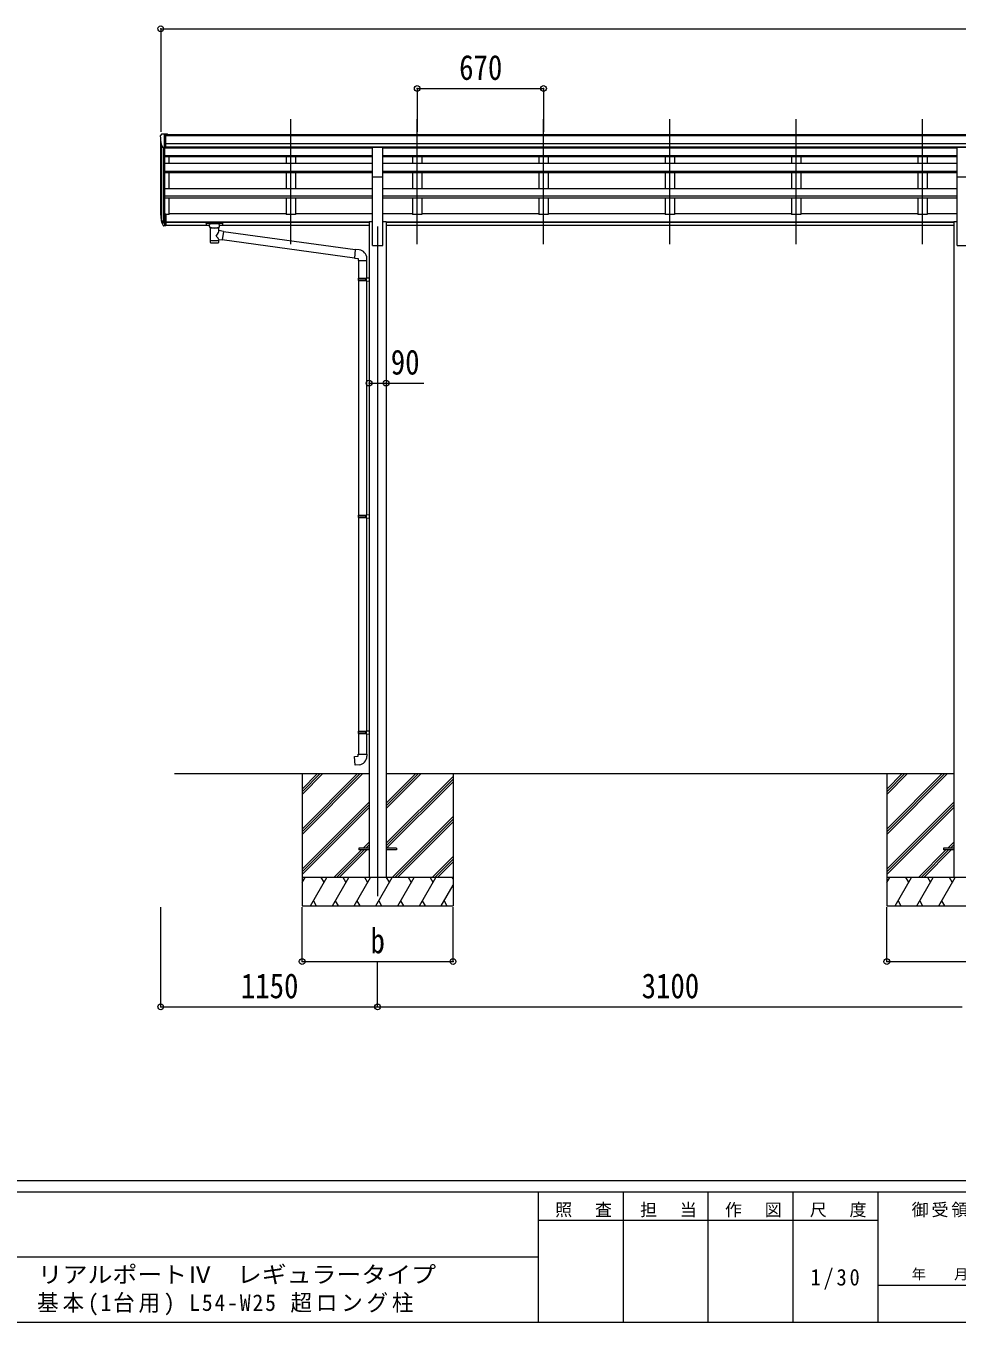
# Model space of a CAD drawing. Units: millimetres at full size, sheet at 1:30. Extents: x -8385 to 8479, y -5853 to 5787.
# Drawn here: x 31 to 4969, y -5853 to 1018 of the extents above; entities that cross this region are included whole.
import ezdxf
from ezdxf.enums import TextEntityAlignment as Align

# ---------------------------------------------------------------- set-up
doc = ezdxf.new("R2010")
doc.units = ezdxf.units.MM
doc.header["$LTSCALE"] = 30
doc.header["$PDMODE"] = 32
doc.header["$PDSIZE"] = 30
for name, color, linetype, lineweight in [('0-0_0', 7, 'Continuous', 9), ('0-1_本体', 4, 'Continuous', 9), ('0-2_部品', 7, 'Continuous', 9), ('0-8_PARTS2', 2, 'Continuous', 9), ('0-A_寸法', 6, 'Continuous', 9), ('F-0_240', 7, 'Continuous', 9)]:
    doc.layers.add(name, color=color, linetype=linetype, lineweight=lineweight)
doc.styles.add('ＭＳ ゴシック', font='')
doc.styles.get('ＭＳ ゴシック').set_extended_font_data('MS Gothic')

msp = doc.modelspace()

# ---------------------------------------------------------------- linework, layer by layer
at = {"layer": '0-0_0'}
for p, q in [((819.81, -2945.47), (1850.61, -2945.47)), ((1495.81, -2945.47), (1495.81, -3645.47)), ((1495.81, -3239.65), (1789.99, -2945.47)), ((1495.81, -3253.79), (1804.13, -2945.47)), ((1495.81, -3267.93), (1818.27, -2945.47)), ((1495.81, -3055.8), (1606.14, -2945.47)), ((1495.81, -3041.66), (1592, -2945.47)), ((1495.81, -3027.52), (1577.85, -2945.47)), ((1941.01, -3131.1), (2126.64, -2945.47)), ((1941.01, -3116.96), (2112.5, -2945.47)), ((1941.01, -3102.82), (2098.35, -2945.47)), ((1941.01, -2945.47), (4950.61, -2945.47)), ((2295.81, -2945.47), (2295.81, -3645.47)), ((4595.81, -2945.47), (4595.81, -3645.47)), ((4595.81, -3239.65), (4889.99, -2945.47)), ((4595.81, -3253.79), (4904.13, -2945.47)), ((4595.81, -3267.93), (4918.27, -2945.47)), ((4595.81, -3055.8), (4706.14, -2945.47)), ((4595.81, -3041.66), (4692, -2945.47)), ((4595.81, -3027.52), (4677.85, -2945.47)), ((1941.01, -3314.95), (2295.81, -2960.15)), ((1941.01, -3329.09), (2295.81, -2974.29)), ((1943.27, -3340.97), (2295.81, -2988.44)), ((1495.81, -3451.78), (1850.61, -3096.98)), ((1495.81, -3465.92), (1850.61, -3111.13)), ((1495.81, -3480.07), (1850.61, -3125.27)), ((4595.81, -3451.78), (4950.61, -3096.98)), ((4595.81, -3465.92), (4950.61, -3111.13)), ((4595.81, -3480.07), (4950.61, -3125.27)), ((1972.62, -3495.47), (2295.81, -3172.28)), ((1986.76, -3495.47), (2295.81, -3186.43)), ((2000.9, -3495.47), (2295.81, -3200.57)), ((1664.25, -3495.47), (1809.75, -3349.97)), ((1678.39, -3495.47), (1823.89, -3349.97)), ((1692.53, -3495.47), (1838.03, -3349.97)), ((1818.75, -3340.97), (1850.61, -3309.11)), ((1832.89, -3340.97), (1850.61, -3323.26)), ((1847.03, -3340.97), (1850.61, -3337.4)), ((4764.25, -3495.47), (4909.75, -3349.97)), ((4778.39, -3495.47), (4923.89, -3349.97)), ((4792.53, -3495.47), (4938.03, -3349.97)), ((4918.75, -3340.97), (4950.61, -3309.11)), ((4932.89, -3340.97), (4950.61, -3323.26)), ((4947.03, -3340.97), (4950.61, -3337.4)), ((2184.75, -3495.47), (2295.81, -3384.41)), ((2198.89, -3495.47), (2295.81, -3398.56)), ((2213.03, -3495.47), (2295.81, -3412.7)), ((2295.81, -3495.47), (1495.81, -3495.47)), ((1495.81, -3522.98), (1511.69, -3495.47)), ((1540.55, -3645.47), (1627.16, -3495.47)), ((1612.16, -3521.45), (1597.16, -3495.47)), ((1656.02, -3645.47), (1742.63, -3495.47)), ((1727.63, -3521.45), (1712.62, -3495.47)), ((1771.49, -3645.47), (1858.1, -3495.47)), ((1843.1, -3521.45), (1828.09, -3495.47)), ((1886.96, -3645.47), (1973.57, -3495.47)), ((1958.57, -3521.45), (1943.56, -3495.47)), ((2002.43, -3645.47), (2089.04, -3495.47)), ((2074.04, -3521.45), (2059.04, -3495.47)), ((2117.9, -3645.47), (2204.51, -3495.47)), ((2174.51, -3495.47), (2189.51, -3521.45)), ((2289.98, -3495.47), (2295.81, -3505.57)), ((5395.81, -3495.47), (4595.81, -3495.47)), ((4595.81, -3522.98), (4611.69, -3495.47)), ((4640.55, -3645.47), (4727.16, -3495.47)), ((4712.16, -3521.45), (4697.16, -3495.47)), ((4756.02, -3645.47), (4842.63, -3495.47)), ((4827.63, -3521.45), (4812.62, -3495.47)), ((4871.49, -3645.47), (4958.1, -3495.47)), ((4943.1, -3521.45), (4928.09, -3495.47)), ((2233.37, -3645.47), (2295.81, -3537.33)), ((1555.55, -3619.49), (1570.55, -3645.47)), ((1671.02, -3619.49), (1686.02, -3645.47)), ((1786.49, -3619.49), (1801.49, -3645.47)), ((1901.96, -3619.49), (1916.96, -3645.47)), ((2017.43, -3619.49), (2032.43, -3645.47)), ((2132.9, -3619.49), (2147.9, -3645.47)), ((2248.37, -3619.49), (2263.37, -3645.47)), ((4655.55, -3619.49), (4670.55, -3645.47)), ((4771.02, -3619.49), (4786.02, -3645.47)), ((4886.49, -3619.49), (4901.49, -3645.47)), ((1495.81, -3645.47), (2295.81, -3645.47)), ((4595.81, -3645.47), (5395.81, -3645.47))]:
    msp.add_line(p, q, dxfattribs=at)
at = {"layer": '0-1_本体'}
for p, q in [((772.31, 443.08), (6119.31, 443.08)), ((772.31, 437.73), (6119.31, 437.73)), ((745.81, 17.35), (745.81, 406.33)), ((750.09, 387.53), (750.09, -5.23)), ((759.81, 372.17), (759.81, -23.23)), ((765.81, 371.7), (765.81, 21.2)), ((765.81, 371.15), (1868.31, 371.15)), ((772.31, 394.2), (6119.31, 394.2)), ((772.31, 376.53), (6119.31, 376.53)), ((772.31, 374.16), (1868.31, 374.16)), ((790.81, 371.15), (790.81, 374.16)), ((1410.81, 374.07), (1410.81, 371.77)), ((1460.81, 374.07), (1460.81, 371.77)), ((1923.31, 374.16), (4968.31, 374.16)), ((1923.31, 371.15), (4968.31, 371.15)), ((2080.81, 374.07), (2080.81, 371.77)), ((2130.81, 374.07), (2130.81, 371.77)), ((2750.81, 374.07), (2750.81, 371.24)), ((2800.81, 374.07), (2800.81, 371.24)), ((3420.81, 374.16), (3420.81, 371.15)), ((3470.81, 374.16), (3470.81, 371.15)), ((4090.81, 374.16), (4090.81, 371.15)), ((4140.81, 374.16), (4140.81, 371.15)), ((4760.81, 374.16), (4760.81, 371.15)), ((4810.81, 374.16), (4810.81, 371.15)), ((1868.31, 329), (765.81, 329)), ((1868.31, 327.61), (765.81, 327.61)), ((1868.31, 323.83), (765.81, 323.83)), ((1868.31, 287.76), (765.81, 287.76)), ((790.81, 287.76), (790.81, 323.83)), ((1410.81, 323.83), (1410.81, 287.76)), ((1460.81, 323.83), (1460.81, 287.76)), ((4968.31, 329), (1923.31, 329)), ((4968.31, 327.61), (1923.31, 327.61)), ((4968.31, 323.83), (1923.31, 323.83)), ((4968.31, 287.76), (1923.31, 287.76)), ((2080.81, 323.83), (2080.81, 287.76)), ((2130.81, 323.83), (2130.81, 287.76)), ((2750.81, 323.83), (2750.81, 287.76)), ((2800.81, 323.83), (2800.81, 287.76)), ((3420.81, 323.83), (3420.81, 287.76)), ((3470.81, 323.83), (3470.81, 287.76)), ((4090.81, 323.83), (4090.81, 287.76)), ((4140.81, 323.83), (4140.81, 287.76)), ((4760.81, 323.83), (4760.81, 287.76)), ((4810.81, 323.83), (4810.81, 287.76)), ((1868.31, 247.02), (765.81, 247.02)), ((1868.31, 245.54), (765.81, 245.54)), ((1868.31, 238.75), (765.81, 238.75)), ((790.81, 155.39), (790.81, 238.75)), ((1410.81, 238.75), (1410.81, 155.69)), ((1460.81, 238.75), (1460.81, 155.69)), ((1868.31, -145.49), (1868.31, 242.74)), ((4968.31, 247.02), (1923.31, 247.02)), ((4968.31, 245.54), (1923.31, 245.54)), ((1923.31, -145.49), (1923.31, 242.74)), ((4968.31, 238.75), (1923.31, 238.75)), ((2080.81, 238.75), (2080.81, 155.69)), ((2130.81, 238.75), (2130.81, 155.69)), ((2750.81, 238.75), (2750.81, 155.69)), ((2800.81, 238.75), (2800.81, 155.69)), ((3420.81, 238.75), (3420.81, 155.39)), ((3470.81, 238.75), (3470.81, 155.39)), ((4090.81, 238.75), (4090.81, 155.39)), ((4140.81, 238.75), (4140.81, 155.39)), ((4760.81, 238.75), (4760.81, 155.39)), ((4810.81, 238.75), (4810.81, 155.39)), ((4968.31, -145.49), (4968.31, 242.74)), ((765.81, 155.39), (1868.31, 155.39)), ((1923.31, 155.39), (4968.31, 155.39)), ((1868.31, 116.18), (765.81, 116.18)), ((1868.31, 114.71), (765.81, 114.71)), ((1868.31, 105.04), (765.81, 105.04)), ((790.81, 18.98), (790.81, 105.04)), ((1410.81, 105.22), (1410.81, 18.98)), ((1460.81, 105.22), (1460.81, 18.98)), ((4968.31, 116.18), (1923.31, 116.18)), ((4968.31, 114.71), (1923.31, 114.71)), ((4968.31, 105.04), (1923.31, 105.04)), ((2080.81, 105.22), (2080.81, 18.98)), ((2130.81, 105.22), (2130.81, 18.98)), ((2750.81, 105.22), (2750.81, 18.98)), ((2800.81, 105.22), (2800.81, 18.98)), ((3420.81, 105.22), (3420.81, 18.98)), ((3470.81, 105.22), (3470.81, 18.98)), ((4090.81, 105.22), (4090.81, 18.98)), ((4140.81, 105.22), (4140.81, 18.98)), ((4760.81, 105.22), (4760.81, 18.98)), ((4810.81, 105.22), (4810.81, 18.98)), ((790.81, 19), (772.31, 19)), ((790.81, 23.79), (1410.81, 23.8)), ((1460.81, 19), (1410.81, 19)), ((1460.81, 23.8), (1868.31, 23.8)), ((1923.31, 23.8), (2080.81, 23.8)), ((2130.81, 19), (2080.81, 19)), ((2130.81, 23.8), (2750.81, 23.8)), ((2800.81, 19), (2750.81, 19)), ((2800.81, 23.8), (3420.81, 23.8)), ((3470.81, 19), (3420.81, 19)), ((3470.81, 23.8), (4090.81, 23.8)), ((4140.81, 19), (4090.81, 19)), ((4140.81, 23.8), (4760.81, 23.8)), ((4810.81, 19), (4760.81, 19)), ((4810.81, 23.8), (4968.31, 23.8)), ((772.31, -20.51), (1850.61, -20.51)), ((772.31, -21.89), (1850.61, -21.89)), ((772.31, -39.07), (1003.81, -39.07)), ((1057.81, -39.07), (1850.61, -39.07)), ((1850.61, -19.11), (1868.31, -19.11)), ((1850.61, -19.11), (1850.61, -3495.47)), ((1923.31, -19.11), (1941.01, -19.11)), ((1941.01, -19.11), (1941.01, -3495.49)), ((1941.01, -20.51), (4950.61, -20.51)), ((1941.01, -21.89), (4950.61, -21.89)), ((1941.01, -39.07), (4950.61, -39.07)), ((4950.61, -19.11), (4968.31, -19.11)), ((4950.61, -19.11), (4950.61, -3495.49)), ((1868.31, -145.49), (1923.31, -145.49)), ((4968.31, -145.49), (5023.31, -145.49))]:
    msp.add_line(p, q, dxfattribs=at)
at = {"layer": '0-2_部品'}
for p, q in [((743.81, 435.76), (743.81, 435.13)), ((750.72, 444.56), (746.65, 438.76)), ((753.81, 445.13), (751.48, 444.99)), ((753.81, 445.13), (772.31, 445.13)), ((765.81, 372.15), (765.81, 445.13)), ((772.31, 445.13), (782.31, 445.04)), ((772.31, 373.15), (772.31, 445.13)), ((782.31, 443.53), (782.31, 445.04)), ((758.18, 373.96), (748.91, 390.03)), ((765.81, 372.15), (760.6, 372.47)), ((772.31, 373.15), (765.81, 373.15)), ((1868.31, 375.26), (1923.31, 375.26)), ((1868.31, 218.31), (1868.31, 375.26)), ((1923.31, 218.31), (1923.31, 375.26)), ((4968.31, 375.26), (5023.31, 375.26)), ((4968.31, 218.31), (4968.31, 375.26)), ((1868.31, 218.31), (1923.31, 218.31)), ((4968.31, 218.31), (5023.31, 218.31)), ((765.81, 19.82), (765.81, -42.06)), ((772.31, 19.82), (765.81, 19.82)), ((772.31, 19.82), (772.31, -41.24)), ((748.2, -6.22), (758.36, -25.39)), ((759.37, -24.14), (749.62, -5.72)), ((750.79, -23.07), (758.36, -40.56)), ((765.81, -24.89), (760.67, -24.89)), ((765.81, -26.89), (760.96, -26.89)), ((765.81, -42.06), (760.96, -42.06)), ((772.31, -18.49), (765.81, -18.49)), ((772.31, -23.89), (765.81, -23.89)), ((772.31, -41.24), (765.81, -41.24)), ((987.31, -26.95), (987.31, -37.71)), ((987.31, -27.14), (987.31, -28.68)), ((989.31, -26.29), (1072.31, -26.29)), ((989.31, -28.47), (1072.31, -28.47)), ((989.31, -38.38), (1003.81, -38.38)), ((1003.81, -45.18), (1003.81, -34.91)), ((1007.91, -49.68), (1007.89, -129.98)), ((1053.71, -67.26), (1053.71, -49.67)), ((1078.93, -71.16), (1053.71, -67.25)), ((1057.81, -45.18), (1057.81, -34.91)), ((1057.81, -38.38), (1072.31, -38.38)), ((1074.31, -26.95), (1074.31, -37.71)), ((1053.72, -129.98), (1053.71, -113.35)), ((1053.71, -113.6), (1071.91, -116.42)), ((1078.93, -71.16), (1071.91, -116.42)), ((1772.88, -213.79), (1071.91, -116.42)), ((1078.93, -71.16), (1776.89, -167.96)), ((1797.73, -169.78), (1776.89, -167.96)), ((1792.81, -225.53), (1838.81, -225.53)), ((1794.81, -225.53), (1794.81, -319.53)), ((1836.81, -225.53), (1836.81, -316.97)), ((1838.81, -225.53), (1838.81, -214.61)), ((1792.81, -321.53), (1793.81, -319.53)), ((1792.81, -321.53), (1836.81, -321.53)), ((1792.81, -321.53), (1792.81, -329.53)), ((1792.81, -329.53), (1836.81, -329.53)), ((1792.81, -329.53), (1793.81, -331.53)), ((1793.81, -319.53), (1836.81, -319.53)), ((1793.81, -331.53), (1836.81, -331.53)), ((1794.81, -331.53), (1794.81, -1575.72)), ((1832.33, -321.53), (1831.9, -319.53)), ((1834.81, -317.03), (1850.81, -316.56)), ((1834.81, -319.03), (1834.81, -317.03)), ((1834.81, -319.03), (1836.81, -319.03)), ((1834.81, -334.03), (1834.81, -332.03)), ((1834.81, -334.03), (1850.81, -334.5)), ((1836.81, -334.09), (1836.81, -1573.16)), ((1850.81, -316.56), (1850.81, -334.5)), ((1792.81, -1577.72), (1793.81, -1575.72)), ((1792.81, -1577.72), (1836.81, -1577.72)), ((1792.81, -1577.72), (1792.81, -1585.72)), ((1793.81, -1575.72), (1836.81, -1575.72)), ((1832.33, -1577.72), (1831.9, -1575.72)), ((1834.81, -1573.22), (1850.81, -1572.75)), ((1834.81, -1575.22), (1834.81, -1573.22)), ((1834.81, -1575.22), (1836.81, -1575.22)), ((1850.81, -1572.75), (1850.81, -1590.69)), ((1792.81, -1585.72), (1836.81, -1585.72)), ((1792.81, -1585.72), (1793.81, -1587.72)), ((1793.81, -1587.72), (1836.81, -1587.72)), ((1794.81, -1587.72), (1794.81, -2720.88)), ((1834.81, -1590.22), (1834.81, -1588.22)), ((1834.81, -1590.22), (1850.81, -1590.69)), ((1836.81, -1590.28), (1836.81, -2718.32)), ((1792.81, -2722.88), (1793.81, -2720.88)), ((1792.81, -2722.88), (1836.81, -2722.88)), ((1792.81, -2722.88), (1792.81, -2730.88)), ((1792.81, -2730.88), (1836.81, -2730.88)), ((1792.81, -2730.88), (1793.81, -2732.88)), ((1793.81, -2720.88), (1836.81, -2720.88)), ((1793.81, -2732.88), (1836.81, -2732.88)), ((1794.81, -2732.88), (1794.81, -2842.88)), ((1832.33, -2722.88), (1831.9, -2720.88)), ((1834.81, -2718.38), (1850.81, -2717.91)), ((1834.81, -2720.38), (1834.81, -2718.38)), ((1834.81, -2720.38), (1836.81, -2720.38)), ((1834.81, -2735.38), (1834.81, -2733.38)), ((1834.81, -2735.38), (1850.81, -2735.85)), ((1836.81, -2735.44), (1836.81, -2842.88)), ((1850.81, -2717.91), (1850.81, -2735.85)), ((1792.81, -2842.88), (1838.81, -2842.88)), ((1792.81, -2852.88), (1792.81, -2842.88)), ((1838.81, -2842.88), (1838.81, -2853.79))]:
    msp.add_line(p, q, dxfattribs=at)
at = {"layer": '0-2_部品', "color": 4}
for p, q in [((1796.01, -3340.97), (1796.01, -3349.97)), ((1850.81, -3340.97), (1796.01, -3340.97)), ((1850.81, -3349.97), (1796.01, -3349.97)), ((1995.61, -3340.97), (1940.81, -3340.97)), ((4896.21, -3340.97), (4896.21, -3349.97)), ((4951.01, -3340.97), (4896.21, -3340.97)), ((4951.01, -3349.97), (4896.21, -3349.97))]:
    msp.add_line(p, q, dxfattribs=at)
at = {"layer": '0-2_部品'}
for points in [[(987.31, -26.95), (987.35, -26.76), (987.43, -26.62), (987.53, -26.53), (987.63, -26.47), (987.75, -26.42), (988.04, -26.36), (988.53, -26.31), (989.07, -26.29), (989.31, -26.29)], [(987.31, -37.71), (987.35, -37.91), (987.43, -38.04), (987.53, -38.14), (987.63, -38.2), (987.75, -38.24), (988.04, -38.31), (988.53, -38.35), (989.07, -38.37), (989.31, -38.38)], [(1003.85, -45.13), (1003.82, -45.48), (1004.07, -46.44), (1004.59, -47.32), (1005.39, -48.16), (1006.51, -48.96), (1007.91, -49.68)], [(1053.71, -49.67), (1053.94, -49.58), (1055.3, -48.84), (1056.41, -48), (1057.17, -47.13), (1057.63, -46.23), (1057.8, -45.34)], [(1072.31, -26.29), (1072.66, -26.29), (1073.19, -26.32), (1073.64, -26.37), (1073.94, -26.45), (1074.11, -26.54), (1074.23, -26.68), (1074.3, -26.86), (1074.31, -26.95)], [(1072.31, -38.38), (1072.66, -38.37), (1073.19, -38.35), (1073.64, -38.3), (1073.94, -38.22), (1074.11, -38.12), (1074.23, -37.98), (1074.3, -37.8), (1074.31, -37.71)], [(1776.89, -167.96), (1772.88, -213.79), (1792.81, -215.53), (1792.81, -225.53)], [(1832.33, -321.53), (1832.33, -329.53), (1831.9, -331.53)], [(1834.81, -332.03), (1836.81, -332.03), (1836.81, -319.03)], [(1832.33, -1577.72), (1832.33, -1585.72), (1831.9, -1587.72)], [(1834.81, -1588.22), (1836.81, -1588.22), (1836.81, -1575.22)], [(1832.33, -2722.88), (1832.33, -2730.88), (1831.9, -2732.88)], [(1834.81, -2733.38), (1836.81, -2733.38), (1836.81, -2720.38)], [(1797.73, -2898.62), (1776.89, -2900.45), (1772.88, -2854.62), (1792.81, -2852.88)]]:
    msp.add_lwpolyline(points, dxfattribs=at)
at = {"layer": '0-2_部品', "color": 4}
msp.add_lwpolyline([(1995.61, -3340.97), (1995.61, -3349.97), (1940.81, -3349.97)], dxfattribs=at)
at = {"layer": '0-2_部品'}
for centre, radius, start, end in [((746.81, 435.76), 3, 93, 180), ((945.81, 435.13), 202, 180, 192.90261), ((751.54, 443.99), 1, 93.5, 145), ((760.78, 375.46), 3, 210, 266.5), ((834.47, 15.95), 89.07, 174.49576, 194.41188), ((833.76, 20.23), 88.05, 177.22392, 197.21071), ((879.03, 13.01), 133.22, 183.27987, 195.71302), ((760.96, -23.89), 3, 210, 270), ((760.96, -39.06), 3, 210, 270), ((760.67, -23.39), 1.5, 210, 270), ((1793.81, -214.61), 45, 0, 85), ((1793.81, -2853.79), 45, 275, 0)]:
    msp.add_arc(centre, radius, start, end, dxfattribs=at)
for centre, major_axis, ratio, start_param, end_param in [((989.31, -28.68), (2, 0), 0.109601, 1.5707963, 3.1415927), ((1030.81, -34.91), (27, 0), 0.122176, 6.2831853, 9.424778), ((1030.82, -50.14), (-22.91, 0.42), 0.072511, 0.0008029, 1.5715993), ((1030.82, -51.76), (-22.91, 0.42), 0.072511, 0.0008029, 1.5715993), ((1030.8, -50.14), (22.92, 0.42), 0.07247, 4.71158, 6.2823764), ((1030.8, -51.76), (22.92, 0.42), 0.07247, 4.71158, 6.2823764), ((1030.81, -93.8), (-22.81, -26.62), 0.234429, 1.6855472, 3.1268519), ((1041.81, -45.18), (16, 0), 0.361356, 6.2636979, 6.2831853), ((1072.31, -28.68), (2, 0), 0.109601, 0, 1.5707963), ((1030.81, -129.98), (22.92, 0), 0.101955, 3.1415499, 6.2833984), ((1030.81, -117.53), (22.91, 0), 0.122865, 3.1415927, 6.2831853), ((1033.36, -91.15), (20.32, -22.25), 0.045535, 0.0389954, 1.3075346)]:
    msp.add_ellipse(centre, major_axis=major_axis, ratio=ratio, start_param=start_param, end_param=end_param, dxfattribs=at)
at = {"layer": '0-8_PARTS2'}
for p, q in [((1435.81, -139.27), (1435.81, 523.26)), ((2105.81, -139.27), (2105.81, 523.26)), ((2775.81, -139.27), (2775.81, 523.26)), ((3445.81, -139.27), (3445.81, 523.26)), ((4115.81, -139.27), (4115.81, 523.26)), ((4785.81, -139.27), (4785.81, 523.26)), ((1895.81, -45.47), (1895.81, -3595.47))]:
    msp.add_line(p, q, dxfattribs=at)
at = {"layer": '0-A_寸法'}
for p, q in [((745.81, 1002.89), (745.81, 457.26)), ((745.81, 1002.89), (6145.81, 1002.89)), ((2105.81, 686.27), (2105.81, 457.26)), ((2105.81, 686.27), (2775.81, 686.27)), ((2775.81, 686.27), (2775.81, 457.26)), ((1850.81, -875.65), (1940.81, -875.65)), ((1940.81, -875.65), (2140.81, -875.65)), ((745.81, -4181.84), (745.81, -3652.89)), ((1495.81, -3941.86), (1495.81, -3652.89)), ((2295.81, -3941.86), (2295.81, -3652.89)), ((4595.81, -3941.86), (4595.81, -3652.89)), ((1495.81, -3941.86), (2295.81, -3941.86)), ((1895.81, -4181.84), (1895.81, -3941.86)), ((4595.81, -3941.86), (5395.81, -3941.86)), ((745.81, -4181.84), (1895.81, -4181.84)), ((1895.81, -4181.84), (4995.81, -4181.84))]:
    msp.add_line(p, q, dxfattribs=at)
for p in [(745.81, 1002.89), (2105.81, 686.27), (2775.81, 686.27), (1850.81, -875.65), (1940.81, -875.65), (1495.81, -3941.86), (2295.81, -3941.86), (4595.81, -3941.86), (745.81, -4181.84), (1895.81, -4181.84)]:
    msp.add_point(p, dxfattribs=at)
at = {"layer": 'F-0_240', "color": 5}
for p, q in [((-8385.45, -5102.66), (8054.55, -5102.66)), ((-8385.45, -5162.66), (5387.79, -5162.66)), ((2747.79, -5162.66), (2747.79, -5852.66)), ((3197.79, -5162.66), (3197.79, -5852.66)), ((3647.79, -5162.66), (3647.79, -5852.66)), ((4097.79, -5162.66), (4097.79, -5852.66)), ((4547.79, -5162.66), (4547.79, -5852.66)), ((2747.79, -5312.66), (4547.79, -5312.66)), ((-3402.21, -5507.66), (2747.79, -5507.66)), ((4547.79, -5657.66), (5387.79, -5657.66)), ((-8385.45, -5852.66), (8054.55, -5852.66))]:
    msp.add_line(p, q, dxfattribs=at)

# ---------------------------------------------------------------- texts
at = {"layer": '0-A_寸法', "color": 7, "style": 'ＭＳ ゴシック', "width": 0.85}
for s, p in [('670', (2328.31, 692.27)), ('90', (1965.81, -869.65)), ('b', (1858.31, -3936.86)), ('1150', (1170.81, -4175.84)), ('3100', (3295.81, -4175.84))]:
    msp.add_text(s, height=132, dxfattribs=at).set_placement(p, align=Align.BOTTOM_LEFT)
at = {"layer": 'F-0_240', "style": 'ＭＳ ゴシック', "width": 1.1}
msp.add_text('リアルポートⅣ\u3000レギュラータイプ', height=87.98, dxfattribs=at).set_placement((93.72, -5671.05), align=Align.BOTTOM_LEFT)
at = {"layer": 'F-0_240', "style": 'ＭＳ ゴシック'}
msp.add_text('年\u3000\u3000月\u3000\u3000日', height=54.99, dxfattribs=at).set_placement((4727.79, -5642.66), align=Align.BOTTOM_LEFT)
at = {"layer": 'F-0_240', "attachment_point": 7, "style": 'ＭＳ ゴシック'}
for s, insert, char_height in [('\\T1.17;照\u3000査', (2837.79, -5297.66), 65.98), ('\\T1.17;担\u3000当', (3287.79, -5297.66), 65.98), ('\\T1.17;作\u3000図', (3737.79, -5297.66), 65.98), ('\\T1.17;尺\u3000度', (4187.79, -5297.66), 65.98), ('\\T1.17;御受領印', (4727.79, -5297.66), 65.98), ('\\T1.28;\\W0.9;1/30', (4191.54, -5680.16), 87.98), ('\\T1.18;\\W0.95;基本(1台用)\\~L54-W25\\~超ロング柱', (90.66, -5817.05), 87.98)]:
    msp.add_mtext(s, dxfattribs=dict(at, insert=insert, char_height=char_height))

doc.saveas('drawing.dxf')
